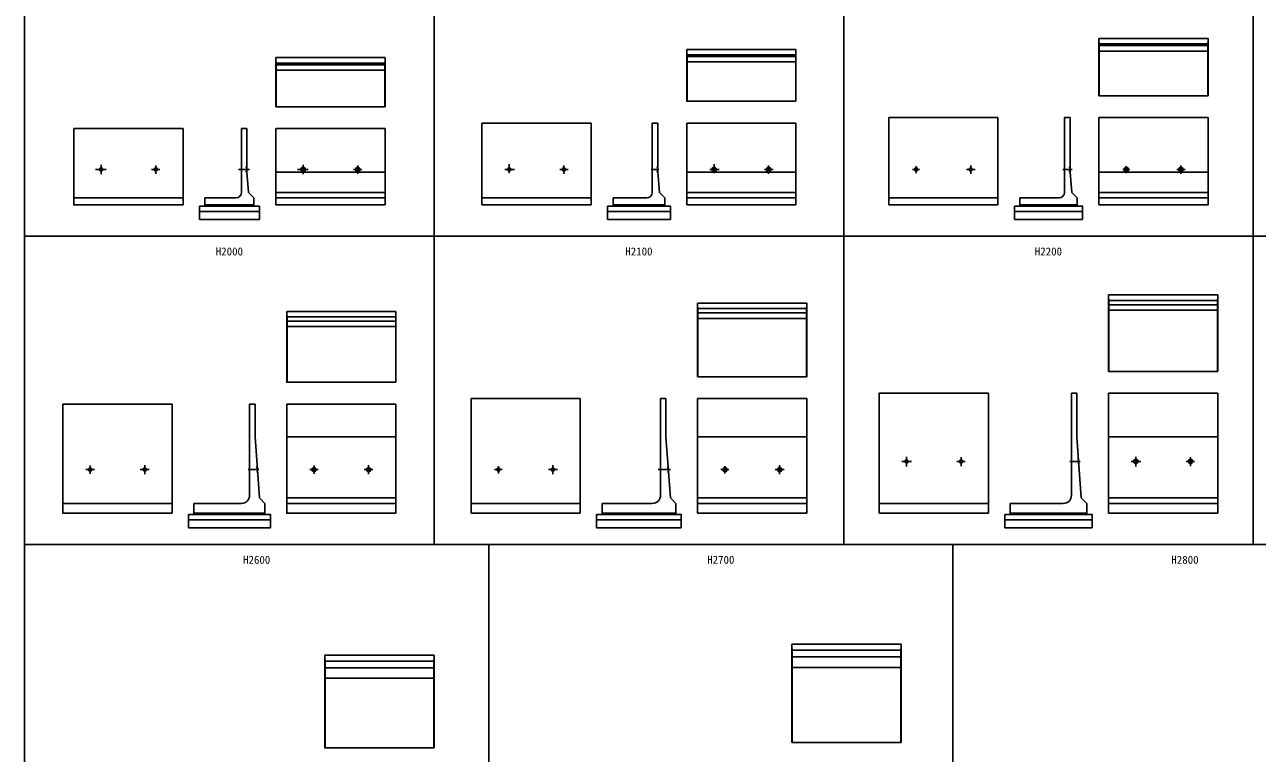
# Model space of a CAD drawing. Units: millimetres, scale not verified. Extents: x -67200 to 67200, y -23760 to 23760.
# Drawn here: x -49412 to -26837, y -1618 to 11735 of the extents above; entities that cross this region are included whole.
import ezdxf
from ezdxf.enums import TextEntityAlignment as Align

# ---------------------------------------------------------------- set-up
doc = ezdxf.new("R2010")
doc.units = ezdxf.units.MM
doc.header["$LTSCALE"] = 80
doc.linetypes.add('CHAIN1', pattern=[8, 5, -1, 1, -1])
doc.linetypes.add('DOTTED', pattern=[1.75, 0.25, -1.5])
for name, color, linetype, lineweight in [('0-0_CENTER', 7, 'CHAIN1', 25), ('0-4_HYO', 3, 'Continuous', 25), ('0-6_OUTLINE', 1, 'Continuous', 25), ('0-7_OUTLINE2', 4, 'DOTTED', 25), ('0-8_TXT', 7, 'Continuous', 25)]:
    doc.layers.add(name, color=color, linetype=linetype, lineweight=lineweight)
doc.styles.add('ＭＳ ゴシック', font='')
doc.styles.get('ＭＳ ゴシック').set_extended_font_data('MS Gothic')

msp = doc.modelspace()

# ---------------------------------------------------------------- linework, layer by layer
at = {"layer": '0-0_CENTER'}
for p, q in [((-47919.92, 9081.54), (-48114.07, 9081.54)), ((-48011.93, 9164.91), (-48011.93, 8993.65)), ((-46934.7, 9081.54), (-47089.95, 9081.54)), ((-47011.93, 9156.11), (-47011.93, 8999.05)), ((-45292.82, 9081.54), (-45498.69, 9081.54)), ((-44219.92, 9081.54), (-44414.07, 9081.54)), ((-44311.93, 9164.91), (-44311.93, 8993.65)), ((-43234.7, 9081.54), (-43389.95, 9081.54)), ((-43311.93, 9156.11), (-43311.93, 8999.05)), ((-40443.52, 9081.54), (-40616.63, 9081.54)), ((-40536.93, 9177.42), (-40536.93, 9011.31)), ((-39455.78, 9081.54), (-39611.55, 9081.54)), ((-39536.93, 9155.45), (-39536.93, 9003.62)), ((-37796.79, 9081.54), (-37939.08, 9081.54)), ((-36693.52, 9081.54), (-36866.63, 9081.54)), ((-36786.93, 9177.42), (-36786.93, 9011.31)), ((-35705.78, 9081.54), (-35861.55, 9081.54)), ((-35786.93, 9155.45), (-35786.93, 9003.62)), ((-33024.56, 9081.54), (-33151.25, 9081.54)), ((-33086.93, 9143.39), (-33086.93, 9012.88)), ((-32006.51, 9081.54), (-32162.09, 9081.54)), ((-32086.93, 9152.58), (-32086.93, 9002.31)), ((-30227.05, 9081.54), (-30401.55, 9081.54)), ((-29174.56, 9081.54), (-29301.25, 9081.54)), ((-29236.93, 9143.39), (-29236.93, 9012.88)), ((-28156.51, 9081.54), (-28312.09, 9081.54)), ((-28236.93, 9152.58), (-28236.93, 9002.31)), ((-48211.93, 3657.45), (-48211.93, 3501.87)), ((-47211.93, 3663.57), (-47211.93, 3496.91)), ((-44111.93, 3657.45), (-44111.93, 3501.87)), ((-43111.93, 3663.57), (-43111.93, 3496.91)), ((-40736.93, 3645.36), (-40736.93, 3507.85)), ((-39736.93, 3660.76), (-39736.93, 3495.81)), ((-36586.93, 3645.36), (-36586.93, 3507.85)), ((-35586.93, 3660.76), (-35586.93, 3495.81)), ((-33172.11, 3731.54), (-33345.88, 3731.54)), ((-33261.93, 3817.12), (-33261.93, 3638.54)), ((-32190.81, 3731.54), (-32337.74, 3731.54)), ((-32261.93, 3809.88), (-32261.93, 3646.63)), ((-30080.08, 3731.54), (-30269.55, 3731.54)), ((-28972.11, 3731.54), (-29145.88, 3731.54)), ((-29061.93, 3817.12), (-29061.93, 3638.54)), ((-27990.81, 3731.54), (-28137.74, 3731.54)), ((-28061.93, 3809.88), (-28061.93, 3646.63)), ((-48133.99, 3581.54), (-48291.96, 3581.54)), ((-47134.07, 3581.54), (-47294.75, 3581.54)), ((-45319.58, 3581.54), (-45123.82, 3581.54)), ((-44033.99, 3581.54), (-44191.96, 3581.54)), ((-43034.07, 3581.54), (-43194.75, 3581.54)), ((-40666.85, 3581.54), (-40809.59, 3581.54)), ((-39651.6, 3581.54), (-39816.55, 3581.54)), ((-37584.48, 3581.54), (-37810.49, 3581.54)), ((-36516.85, 3581.54), (-36659.59, 3581.54)), ((-35501.6, 3581.54), (-35666.55, 3581.54))]:
    msp.add_line(p, q, dxfattribs=at)
at = {"layer": '0-4_HYO'}
for points in [[(-49411.93, 7861.54), (-41911.93, 7861.54), (-41911.93, 12511.54), (-49411.93, 12511.54)], [(-41911.93, 7861.54), (-34411.93, 7861.54), (-34411.93, 12511.54), (-41911.93, 12511.54)], [(-34411.93, 7861.54), (-26911.93, 7861.54), (-26911.93, 12511.54), (-34411.93, 12511.54)], [(-26911.93, 7861.54), (-19411.93, 7861.54), (-19411.93, 12511.54), (-26911.93, 12511.54)], [(-49411.93, 2211.54), (-41911.93, 2211.54), (-41911.93, 7861.54), (-49411.93, 7861.54)], [(-41911.93, 2211.54), (-34411.93, 2211.54), (-34411.93, 7861.54), (-41911.93, 7861.54)], [(-34411.93, 2211.54), (-26911.93, 2211.54), (-26911.93, 7861.54), (-34411.93, 7861.54)], [(-26911.93, 2211.54), (-19411.93, 2211.54), (-19411.93, 7861.54), (-26911.93, 7861.54)], [(-49411.93, -5138.46), (-40911.93, -5138.46), (-40911.93, 2211.54), (-49411.93, 2211.54)], [(-40911.93, -5138.46), (-32411.93, -5138.46), (-32411.93, 2211.54), (-40911.93, 2211.54)], [(-32411.93, -5138.46), (-23911.93, -5138.46), (-23911.93, 2211.54), (-32411.93, 2211.54)]]:
    msp.add_lwpolyline(points, close=True, dxfattribs=at)
at = {"layer": '0-6_OUTLINE'}
for p, q in [((-27736.93, 11481.54), (-29736.93, 11481.54)), ((-27741.93, 11381.54), (-29731.93, 11381.54)), ((-27741.93, 11351.54), (-29731.93, 11351.54)), ((-27736.93, 11406.54), (-27741.93, 11406.54)), ((-27741.93, 10431.54), (-27741.93, 11406.54)), ((-27736.93, 10431.54), (-27736.93, 11481.54)), ((-42811.93, 11131.54), (-44811.93, 11131.54)), ((-42811.93, 10231.54), (-42811.93, 11131.54)), ((-35286.93, 11281.54), (-37286.93, 11281.54)), ((-35291.93, 11181.54), (-37281.93, 11181.54)), ((-35291.93, 11151.54), (-37281.93, 11151.54)), ((-35286.93, 11206.54), (-35291.93, 11206.54)), ((-35291.93, 10331.54), (-35291.93, 11206.54)), ((-35286.93, 10331.54), (-35286.93, 11281.54)), ((-27741.93, 11251.54), (-29731.93, 11251.54)), ((-42816.93, 11031.54), (-44806.93, 11031.54)), ((-42816.93, 11001.54), (-44806.93, 11001.54)), ((-42816.93, 10901.54), (-44806.93, 10901.54)), ((-42811.93, 11056.54), (-42816.93, 11056.54)), ((-42816.93, 10231.54), (-42816.93, 11056.54)), ((-35291.93, 11051.54), (-37281.93, 11051.54)), ((-33586.93, 10031.54), (-31586.93, 10031.54)), ((-33586.93, 10031.54), (-33586.93, 8431.54)), ((-31586.93, 10031.54), (-31586.93, 8431.54)), ((-30366.93, 10031.54), (-30366.93, 8661.54)), ((-30366.93, 10031.54), (-30266.93, 10031.54)), ((-30266.93, 10031.54), (-30266.93, 9031.54)), ((-29736.93, 10031.54), (-27736.93, 10031.54)), ((-29736.93, 10031.54), (-29736.93, 8431.54)), ((-27736.93, 10031.54), (-27736.93, 8431.54)), ((-48511.93, 9831.54), (-46511.93, 9831.54)), ((-46511.93, 9831.54), (-46511.93, 8431.54)), ((-45441.93, 9831.54), (-45341.93, 9831.54)), ((-45441.93, 9831.54), (-45441.93, 8661.54)), ((-45341.93, 9831.54), (-45341.93, 9031.54)), ((-44811.93, 9831.54), (-42811.93, 9831.54)), ((-42811.93, 9831.54), (-42811.93, 8431.54)), ((-41036.93, 9931.54), (-39036.93, 9931.54)), ((-41036.93, 9931.54), (-41036.93, 8431.54)), ((-39036.93, 9931.54), (-39036.93, 8431.54)), ((-37916.93, 9931.54), (-37916.93, 8661.54)), ((-37916.93, 9931.54), (-37816.93, 9931.54)), ((-37816.93, 9931.54), (-37816.93, 9031.54)), ((-37286.93, 9931.54), (-35286.93, 9931.54)), ((-37286.93, 9931.54), (-37286.93, 8431.54)), ((-35286.93, 9931.54), (-35286.93, 8431.54)), ((-45341.93, 9031.54), (-45311.93, 8661.54)), ((-44811.93, 9031.54), (-42811.93, 9031.54)), ((-37816.93, 9031.54), (-37786.93, 8661.54)), ((-37286.93, 9031.54), (-35286.93, 9031.54)), ((-30266.93, 9031.54), (-30236.93, 8661.54)), ((-29736.93, 9031.54), (-27736.93, 9031.54)), ((-45311.93, 8661.54), (-45211.93, 8561.54)), ((-44811.93, 8661.54), (-42811.93, 8661.54)), ((-37786.93, 8661.54), (-37686.93, 8561.54)), ((-37286.93, 8661.54), (-35286.93, 8661.54)), ((-30236.93, 8661.54), (-30136.93, 8561.54)), ((-29736.93, 8661.54), (-27736.93, 8661.54)), ((-46511.93, 8561.54), (-48511.93, 8561.54)), ((-46211.93, 8411.54), (-46211.93, 8161.54)), ((-45541.93, 8561.54), (-46111.93, 8561.54)), ((-46111.93, 8411.54), (-46111.93, 8561.54)), ((-46111.93, 8431.54), (-45211.93, 8431.54)), ((-45211.93, 8411.54), (-45211.93, 8561.54)), ((-44811.93, 8561.54), (-42811.93, 8561.54)), ((-39036.93, 8561.54), (-41036.93, 8561.54)), ((-41036.93, 8431.54), (-39036.93, 8431.54)), ((-38736.93, 8411.54), (-38736.93, 8161.54)), ((-38016.93, 8561.54), (-38636.93, 8561.54)), ((-38636.93, 8411.54), (-38636.93, 8561.54)), ((-38636.93, 8431.54), (-37686.93, 8431.54)), ((-37686.93, 8411.54), (-37686.93, 8561.54)), ((-37286.93, 8561.54), (-35286.93, 8561.54)), ((-37286.93, 8431.54), (-35286.93, 8431.54)), ((-31586.93, 8561.54), (-33586.93, 8561.54)), ((-33586.93, 8431.54), (-31586.93, 8431.54)), ((-31286.93, 8411.54), (-31286.93, 8161.54)), ((-31186.93, 8411.54), (-31186.93, 8561.54)), ((-30466.93, 8561.54), (-31186.93, 8561.54)), ((-31186.93, 8431.54), (-30136.93, 8431.54)), ((-30136.93, 8411.54), (-30136.93, 8561.54)), ((-29736.93, 8561.54), (-27736.93, 8561.54)), ((-29736.93, 8431.54), (-27736.93, 8431.54)), ((-46211.93, 8311.54), (-45111.93, 8311.54)), ((-46211.93, 8161.54), (-45111.93, 8161.54)), ((-38736.93, 8311.54), (-37586.93, 8311.54)), ((-38736.93, 8161.54), (-37586.93, 8161.54)), ((-31286.93, 8311.54), (-30036.93, 8311.54)), ((-31286.93, 8161.54), (-30036.93, 8161.54)), ((-27561.93, 6781.54), (-29561.93, 6781.54)), ((-27561.93, 5381.54), (-27561.93, 6781.54)), ((-35086.93, 6631.54), (-37086.93, 6631.54)), ((-35086.93, 6556.54), (-35091.93, 6556.54)), ((-35091.93, 5281.54), (-35091.93, 6556.54)), ((-35086.93, 5281.54), (-35086.93, 6631.54)), ((-27566.93, 6681.54), (-29556.93, 6681.54)), ((-27566.93, 6601.54), (-29556.93, 6601.54)), ((-27561.93, 6706.54), (-27566.93, 6706.54)), ((-27566.93, 5381.54), (-27566.93, 6706.54)), ((-42611.93, 6481.54), (-44611.93, 6481.54)), ((-42616.93, 6381.54), (-44606.93, 6381.54)), ((-42611.93, 6406.54), (-42616.93, 6406.54)), ((-42616.93, 5181.54), (-42616.93, 6406.54)), ((-42611.93, 5181.54), (-42611.93, 6481.54)), ((-35091.93, 6531.54), (-37081.93, 6531.54)), ((-35091.93, 6451.54), (-37081.93, 6451.54)), ((-35091.93, 6351.54), (-37081.93, 6351.54)), ((-27566.93, 6501.54), (-29556.93, 6501.54)), ((-42616.93, 6301.54), (-44606.93, 6301.54)), ((-42616.93, 6201.54), (-44606.93, 6201.54)), ((-33761.93, 4981.54), (-31761.93, 4981.54)), ((-33761.93, 4981.54), (-33761.93, 2781.54)), ((-31761.93, 4981.54), (-31761.93, 2781.54)), ((-30241.93, 4981.54), (-30141.93, 4981.54)), ((-30241.93, 3111.54), (-30241.93, 4981.54)), ((-30141.93, 4981.54), (-30141.93, 4181.54)), ((-29561.93, 4981.54), (-27561.93, 4981.54)), ((-29561.93, 4981.54), (-29561.93, 2781.54)), ((-27561.93, 4981.54), (-27561.93, 2781.54)), ((-48711.93, 4781.54), (-46711.93, 4781.54)), ((-46711.93, 4781.54), (-46711.93, 2781.54)), ((-45291.93, 4781.54), (-45191.93, 4781.54)), ((-45291.93, 3111.54), (-45291.93, 4781.54)), ((-45191.93, 4781.54), (-45191.93, 4181.54)), ((-44611.93, 4781.54), (-42611.93, 4781.54)), ((-42611.93, 4781.54), (-42611.93, 2781.54)), ((-41236.93, 4881.54), (-39236.93, 4881.54)), ((-41236.93, 4881.54), (-41236.93, 2781.54)), ((-39236.93, 4881.54), (-39236.93, 2781.54)), ((-37766.93, 4881.54), (-37666.93, 4881.54)), ((-37766.93, 3111.54), (-37766.93, 4881.54)), ((-37666.93, 4881.54), (-37666.93, 4181.54)), ((-37086.93, 4881.54), (-35086.93, 4881.54)), ((-37086.93, 4881.54), (-37086.93, 2781.54)), ((-35086.93, 4881.54), (-35086.93, 2781.54)), ((-45191.93, 4181.54), (-45111.93, 3061.54)), ((-44611.93, 4181.54), (-42611.93, 4181.54)), ((-37666.93, 4181.54), (-37586.93, 3061.54)), ((-37086.93, 4181.54), (-35086.93, 4181.54)), ((-30141.93, 4181.54), (-30061.93, 3061.54)), ((-29561.93, 4181.54), (-27561.93, 4181.54)), ((-46711.93, 2961.54), (-48711.93, 2961.54)), ((-46311.93, 2761.54), (-46311.93, 2961.54)), ((-45441.93, 2961.54), (-46311.93, 2961.54)), ((-45111.93, 3061.54), (-45011.93, 2961.54)), ((-45011.93, 2761.54), (-45011.93, 2961.54)), ((-44611.93, 3061.54), (-42611.93, 3061.54)), ((-42611.93, 2961.54), (-44611.93, 2961.54)), ((-39236.93, 2961.54), (-41236.93, 2961.54)), ((-38836.93, 2761.54), (-38836.93, 2961.54)), ((-37916.93, 2961.54), (-38836.93, 2961.54)), ((-37586.93, 3061.54), (-37486.93, 2961.54)), ((-37486.93, 2761.54), (-37486.93, 2961.54)), ((-37086.93, 3061.54), (-35086.93, 3061.54)), ((-35086.93, 2961.54), (-37086.93, 2961.54)), ((-31761.93, 2961.54), (-33761.93, 2961.54)), ((-31361.93, 2761.54), (-31361.93, 2961.54)), ((-30391.93, 2961.54), (-31361.93, 2961.54)), ((-30061.93, 3061.54), (-29961.93, 2961.54)), ((-29961.93, 2761.54), (-29961.93, 2961.54)), ((-29561.93, 3061.54), (-27561.93, 3061.54)), ((-27561.93, 2961.54), (-29561.93, 2961.54)), ((-46411.93, 2761.54), (-46411.93, 2511.54)), ((-46311.93, 2781.54), (-45011.93, 2781.54)), ((-41236.93, 2781.54), (-39236.93, 2781.54)), ((-38936.93, 2761.54), (-38936.93, 2511.54)), ((-38836.93, 2781.54), (-37486.93, 2781.54)), ((-37086.93, 2781.54), (-35086.93, 2781.54)), ((-33761.93, 2781.54), (-31761.93, 2781.54)), ((-31461.93, 2761.54), (-31461.93, 2511.54)), ((-31361.93, 2781.54), (-29961.93, 2781.54)), ((-29561.93, 2781.54), (-27561.93, 2781.54)), ((-46411.93, 2661.54), (-44911.93, 2661.54)), ((-46411.93, 2511.54), (-44911.93, 2511.54)), ((-38936.93, 2661.54), (-37386.93, 2661.54)), ((-38936.93, 2511.54), (-37386.93, 2511.54)), ((-31461.93, 2661.54), (-29861.93, 2661.54)), ((-31461.93, 2511.54), (-29861.93, 2511.54)), ((-33361.93, 381.54), (-35361.93, 381.54)), ((-33366.93, 271.54), (-35356.93, 271.54)), ((-33361.93, 296.54), (-33366.93, 296.54)), ((-33366.93, -1418.46), (-33366.93, 296.54)), ((-33361.93, -1418.46), (-33361.93, 381.54)), ((-41911.93, 181.54), (-43911.93, 181.54)), ((-41916.93, 71.54), (-43906.93, 71.54)), ((-41911.93, 96.54), (-41916.93, 96.54)), ((-41916.93, -1518.46), (-41916.93, 96.54)), ((-41911.93, -1518.46), (-41911.93, 181.54)), ((-33366.93, 151.54), (-35356.93, 151.54)), ((-41916.93, -48.46), (-43906.93, -48.46)), ((-33366.93, -43.46), (-35356.93, -43.46)), ((-41916.93, -243.46), (-43906.93, -243.46))]:
    msp.add_line(p, q, dxfattribs=at)
for points in [[(-27736.93, 10431.54), (-29736.93, 10431.54), (-29736.93, 11481.54)], [(-29731.93, 10431.54), (-29731.93, 11406.54), (-29736.93, 11406.54)], [(-42811.93, 10231.54), (-44811.93, 10231.54), (-44811.93, 11131.54)], [(-35286.93, 10331.54), (-37286.93, 10331.54), (-37286.93, 11281.54)], [(-37281.93, 10331.54), (-37281.93, 11206.54), (-37286.93, 11206.54)], [(-44806.93, 10231.54), (-44806.93, 11056.54), (-44811.93, 11056.54)], [(-48511.93, 9831.54), (-48511.93, 8431.54), (-46511.93, 8431.54)], [(-44811.93, 9831.54), (-44811.93, 8431.54), (-42811.93, 8431.54)], [(-46211.93, 8411.54), (-45111.93, 8411.54), (-45111.93, 8161.54)], [(-38736.93, 8411.54), (-37586.93, 8411.54), (-37586.93, 8161.54)], [(-31286.93, 8411.54), (-30036.93, 8411.54), (-30036.93, 8161.54)], [(-27561.93, 5381.54), (-29561.93, 5381.54), (-29561.93, 6781.54)], [(-35086.93, 5281.54), (-37086.93, 5281.54), (-37086.93, 6631.54)], [(-37081.93, 5281.54), (-37081.93, 6556.54), (-37086.93, 6556.54)], [(-29556.93, 5381.54), (-29556.93, 6706.54), (-29561.93, 6706.54)], [(-42611.93, 5181.54), (-44611.93, 5181.54), (-44611.93, 6481.54)], [(-44606.93, 5181.54), (-44606.93, 6406.54), (-44611.93, 6406.54)], [(-48711.93, 4781.54), (-48711.93, 2781.54), (-46711.93, 2781.54)], [(-44611.93, 4781.54), (-44611.93, 2781.54), (-42611.93, 2781.54)], [(-46411.93, 2761.54), (-44911.93, 2761.54), (-44911.93, 2511.54)], [(-38936.93, 2761.54), (-37386.93, 2761.54), (-37386.93, 2511.54)], [(-31461.93, 2761.54), (-29861.93, 2761.54), (-29861.93, 2511.54)], [(-33361.93, -1418.46), (-35361.93, -1418.46), (-35361.93, 381.54)], [(-35356.93, -1418.46), (-35356.93, 296.54), (-35361.93, 296.54)], [(-41911.93, -1518.46), (-43911.93, -1518.46), (-43911.93, 181.54)], [(-43906.93, -1518.46), (-43906.93, 96.54), (-43911.93, 96.54)]]:
    msp.add_lwpolyline(points, dxfattribs=at)
for centre, radius in [((-48011.93, 9081.54), 30), ((-47011.93, 9081.54), 30), ((-44311.93, 9081.54), 40), ((-44311.93, 9081.54), 30), ((-43311.93, 9081.54), 40), ((-43311.93, 9081.54), 30), ((-40536.93, 9081.54), 30), ((-39536.93, 9081.54), 30), ((-36786.93, 9081.54), 40), ((-36786.93, 9081.54), 30), ((-35786.93, 9081.54), 40), ((-35786.93, 9081.54), 30), ((-33086.93, 9081.54), 30), ((-32086.93, 9081.54), 30), ((-29236.93, 9081.54), 40), ((-29236.93, 9081.54), 30), ((-28236.93, 9081.54), 40), ((-28236.93, 9081.54), 30), ((-44111.93, 3581.54), 40), ((-43111.93, 3581.54), 40), ((-36586.93, 3581.54), 40), ((-35586.93, 3581.54), 40), ((-33261.93, 3731.54), 30), ((-32261.93, 3731.54), 30), ((-29061.93, 3731.54), 40), ((-29061.93, 3731.54), 30), ((-28061.93, 3731.54), 40), ((-28061.93, 3731.54), 30), ((-48211.93, 3581.54), 30), ((-47211.93, 3581.54), 30), ((-44111.93, 3581.54), 30), ((-43111.93, 3581.54), 30), ((-40736.93, 3581.54), 30), ((-39736.93, 3581.54), 30), ((-36586.93, 3581.54), 30), ((-35586.93, 3581.54), 30)]:
    msp.add_circle(centre, radius, dxfattribs=at)
for centre, radius in [((-45541.93, 8661.54), 100), ((-38016.93, 8661.54), 100), ((-30466.93, 8661.54), 100), ((-45441.93, 3111.54), 150), ((-37916.93, 3111.54), 150), ((-30391.93, 3111.54), 150)]:
    msp.add_arc(centre, radius, 270, 0, dxfattribs=at)
at = {"layer": '0-7_OUTLINE2'}
for p, q in [((-45437.43, 9111.54), (-45441.93, 9116.04)), ((-45437.43, 9051.54), (-45441.93, 9047.04)), ((-45346.43, 9121.54), (-45437.43, 9111.54)), ((-45346.43, 9041.54), (-45437.43, 9051.54)), ((-45346.43, 9121.54), (-45341.93, 9126.04)), ((-45346.43, 9041.54), (-45341.93, 9037.04)), ((-37912.43, 9111.54), (-37916.93, 9116.04)), ((-37912.43, 9051.54), (-37916.93, 9047.04)), ((-37821.43, 9121.54), (-37912.43, 9111.54)), ((-37821.43, 9041.54), (-37912.43, 9051.54)), ((-37821.43, 9121.54), (-37816.93, 9126.04)), ((-37821.43, 9041.54), (-37816.93, 9037.04)), ((-30362.43, 9111.54), (-30366.93, 9116.04)), ((-30362.43, 9051.54), (-30366.93, 9047.04)), ((-30271.43, 9121.54), (-30362.43, 9111.54)), ((-30271.43, 9041.54), (-30362.43, 9051.54)), ((-30271.43, 9121.54), (-30266.93, 9126.04)), ((-30271.43, 9041.54), (-30266.93, 9037.04)), ((-45151.93, 3621.54), (-45291.93, 3611.54)), ((-37626.93, 3621.54), (-37766.93, 3611.54)), ((-30112.64, 3771.54), (-30241.93, 3762.3)), ((-30106.93, 3691.54), (-30241.93, 3700.8)), ((-45146.22, 3541.54), (-45291.93, 3551.54)), ((-37621.22, 3541.54), (-37766.93, 3551.54))]:
    msp.add_line(p, q, dxfattribs=at)

# ---------------------------------------------------------------- texts
at = {"layer": '0-8_TXT', "style": 'ＭＳ ゴシック'}
for s, p in [('H2000', (-45911.93, 7461.54)), ('H2100', (-38411.93, 7461.54)), ('H2200', (-30911.93, 7461.54)), ('H2600', (-45411.93, 1811.54)), ('H2700', (-36911.93, 1811.54)), ('H2800', (-28411.93, 1811.54))]:
    msp.add_text(s, height=146.6, dxfattribs=at).set_placement(p, align=Align.BOTTOM_LEFT)

doc.saveas('drawing.dxf')
